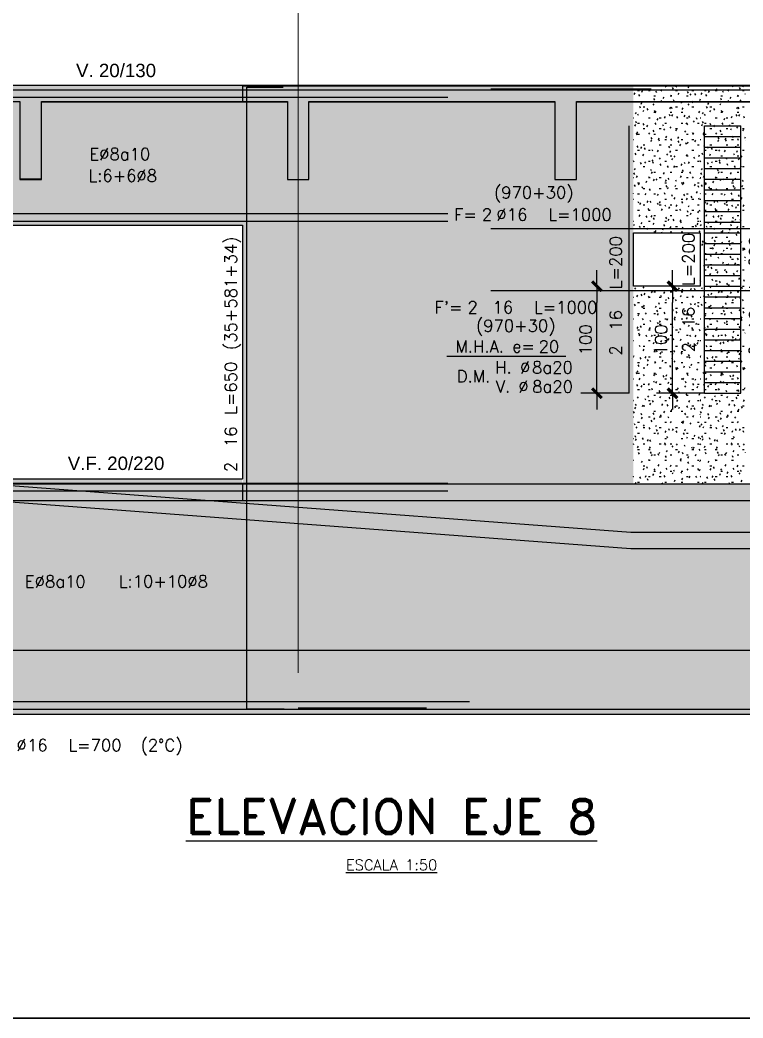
# Model space of a CAD drawing. Extents: x -58 to 5689, y 66 to 4123.
# Drawn here: x 1334 to 2010, y 68 to 1001 of the extents above; entities that cross this region are included whole.
import ezdxf
from ezdxf.enums import TextEntityAlignment as Align

# ---------------------------------------------------------------- set-up
doc = ezdxf.new("R2010")
doc.units = 0
doc.header["$LTSCALE"] = 30
doc.header["$MEASUREMENT"] = 0
doc.layers.get('0').update_dxf_attribs({"linetype": 'CONTINUOUS'})
doc.layers.add('EJE8$0$RLA-ACHURADO', color=30, linetype='CONTINUOUS', transparency=0.7)
for name, color, linetype, lineweight in [('EJE8$0$RLA-CONTORNO', 30, 'CONTINUOUS', 25), ('EJE8$0$RLA-EJES', 1, 'CONTINUOUS', 9), ('EJE8$0$RLA-TEXTOS-1', 9, 'CONTINUOUS', 9), ('EJE8$0$RLA-TITULO', 6, 'CONTINUOUS', 25)]:
    doc.layers.add(name, color=color, linetype=linetype, lineweight=lineweight)
for name, color, linetype in [('EJE8$0$RLA-FE', 7, 'CONTINUOUS'), ('EJE8$0$RLA-TEXTOS-FE', 9, 'CONTINUOUS'), ('EJE8$0$TEXTOS-FE', 9, 'CONTINUOUS'), ('EJE8$0$TEXTOS1', 9, 'CONTINUOUS'), ('RLA-FORMATO', 7, 'CONTINUOUS')]:
    doc.layers.add(name, color=color, linetype=linetype)
doc.styles.add('EJE8$0$Arial_2', font='arial.ttf', dxfattribs={"height": 12.5})
doc.styles.add('EJE8$0$RomanD', font='romand__.ttf', dxfattribs={"height": 32.5})
doc.styles.add('EJE8$0$RomanD_1', font='romand__.ttf', dxfattribs={"height": 10})
doc.styles.add('EJE8$0$ROMANS', font='romans.shx', dxfattribs={"height": 11.25})
doc.dimstyles.new('EJE8$0$ING50', dxfattribs={"dimscale": 50, "dimtxt": 0.27, "dimasz": 0.3, "dimexe": 0, "dimexo": 0, "dimgap": 0.1, "dimtad": 1, "dimdec": 1, "dimzin": 12, "dimdsep": 46, "dimtxsty": 'EJE8$0$ROMANS', "dimblk": 'EJE8$0$TICK1', "dimblk1": 'EJE8$0$TICK1', "dimblk2": 'EJE8$0$TICK1', "dimcen": 0.09, "dimclrd": 2, "dimclre": 1, "dimclrt": 3, "dimadec": 0, "dimazin": 0, "dimtfac": 1, "dimtdec": 0, "dimtix": 1, "dimtmove": 2, "dimatfit": 3, "dimldrblk": 'EJE8$0$TICK1', "dimfxl": 0, "dimfxlon": 1, "dimtolj": 1, "dimtzin": 0, "dimarcsym": 0})
pattern_1 = [(0, (-1384.834, -1595.194), (20.32, 5.08), [1.676, -13.564, 1.676, -13.564, -81.28]), (0, (-1384.834, -1595.194), (20.32, 5.08), [-30.48, 1.676, -28.804, 1.676, -13.564, -35.56]), (0, (-1384.834, -1595.194), (20.32, 5.08), [-76.2, 1.676, -8.484, 1.676, -23.724]), (120, (-1377.214, -1592.654), (-14.559409, 15.057636), [1.676, -13.564, 1.676, -13.564, -81.28]), (120, (-1377.214, -1592.654), (-14.559409, 15.057636), [-30.48, 1.676, -28.804, 1.676, -13.564, -35.56]), (120, (-1377.214, -1592.654), (-14.559409, 15.057636), [-76.2, 1.676, -8.484, 1.676, -23.724]), (240, (-1374.674, -1582.494), (-5.760591, -20.137636), [1.676, -13.564, 1.676, -13.564, -81.28]), (240, (-1374.674, -1582.494), (-5.760591, -20.137636), [-30.48, 1.676, -28.804, 1.676, -13.564, -35.56]), (240, (-1374.674, -1582.494), (-5.760591, -20.137636), [-76.2, 1.676, -8.484, 1.676, -23.724])]
pattern_2 = [(0, (-1019.5963, -1595.194), (20.32, 5.08), [1.676, -13.564, 1.676, -13.564, -81.28]), (0, (-1019.5963, -1595.194), (20.32, 5.08), [-30.48, 1.676, -28.804, 1.676, -13.564, -35.56]), (0, (-1019.5963, -1595.194), (20.32, 5.08), [-76.2, 1.676, -8.484, 1.676, -23.724]), (120, (-1011.9763, -1592.654), (-14.55941, 15.057636), [1.676, -13.564, 1.676, -13.564, -81.28]), (120, (-1011.9763, -1592.654), (-14.55941, 15.057636), [-30.48, 1.676, -28.804, 1.676, -13.564, -35.56]), (120, (-1011.9763, -1592.654), (-14.55941, 15.057636), [-76.2, 1.676, -8.484, 1.676, -23.724]), (240, (-1009.4363, -1582.494), (-5.76059, -20.137636), [1.676, -13.564, 1.676, -13.564, -81.28]), (240, (-1009.4363, -1582.494), (-5.76059, -20.137636), [-30.48, 1.676, -28.804, 1.676, -13.564, -35.56]), (240, (-1009.4363, -1582.494), (-5.76059, -20.137636), [-76.2, 1.676, -8.484, 1.676, -23.724])]

# ---------------------------------------------------------------- blocks, each defined once
blk = doc.blocks.new('*U84')
at = {"layer": 'EJE8$0$RLA-FE'}
for p, q in [((0, 0), (1118.21, 0)), ((1118.21, 0), (1168.21, 0)), ((1168.21, 0), (1200, 0)), ((1200, 0), (1200, 0))]:
    blk.add_line(p, q, dxfattribs=at)
at = {"layer": 'EJE8$0$RLA-FE', "color": 3, "style": 'EJE8$0$ROMANS', "flags": 8}
for tag, p in [('F=', (272.77, 18.78)), ('NUM', (287.18, 18.78))]:
    blk.add_attdef(tag, text='', height=11.25, dxfattribs=at).set_placement(p, align=Align.RIGHT)
at = {"layer": 'EJE8$0$RLA-FE', "color": 3, "style": 'EJE8$0$ROMANS'}
for tag, p, flags in [('PHI', (291.08, 18.99), 14), ('DIAM', (300.93, 18.78), 12), ('MINUS', (322.95, 18.78), 13), ('MARK', (336.34, 18.78), 13), ('TEXTO_FE1', (339.64, 18.78), 8), ('TEXTO_FE2', (407.17, 18.8), 8), ('TIPO', (598.8, -75.78), 13), ('NVECES', (584.93, -94.72), 13), ('NUMFE', (588.86, -114.48), 13), ('CAPA', (597.06, -133.6), 13), ('DESPLAZA', (278.34, -151.59), 13), ('ESPACIO', (284.39, -169.95), 13), ('CANT', (298.23, -188.75), 13)]:
    blk.add_attdef(tag, p, '', height=11.25, dxfattribs=dict(at, flags=flags))
blk = doc.blocks.new('*U85')
at = {"layer": 'EJE8$0$RLA-FE'}
for q in [(0, 0), (888.21, 0)]:
    blk.add_line((0, 0), q, dxfattribs=at)
at = {"layer": 'EJE8$0$RLA-FE', "color": 3, "style": 'EJE8$0$ROMANS'}
for tag, p, flags in [('PHI', (411.74, 7.54), 14), ('DIAM', (421.6, 7.32), 12), ('MINUS', (443.62, 7.32), 13), ('MARK', (457.01, 7.32), 13), ('TEXTO_FE1', (460.31, 7.32), 8), ('TEXTO_FE2', (527.83, 7.34), 8), ('TIPO', (483.8, -75.78), 13), ('NVECES', (469.93, -94.72), 13), ('NUMFE', (473.86, -114.48), 13), ('CAPA', (482.06, -133.6), 13), ('DESPLAZA', (278.34, -151.59), 13), ('ESPACIO', (284.39, -169.95), 13), ('CANT', (298.23, -188.75), 13)]:
    blk.add_attdef(tag, p, '', height=11.25, dxfattribs=dict(at, flags=flags))
at = {"layer": 'EJE8$0$RLA-FE', "color": 3, "style": 'EJE8$0$ROMANS', "flags": 8}
for tag, p in [('F=', (393.44, 7.32)), ('NUM', (407.85, 7.32))]:
    blk.add_attdef(tag, text='', height=11.25, dxfattribs=at).set_placement(p, align=Align.RIGHT)
blk = doc.blocks.new('*U86')
at = {"layer": 'EJE8$0$RLA-FE', "color": 6}
blk.add_line((0, 1), (150, 1), dxfattribs=at)
at = {"layer": 'EJE8$0$RLA-FE', "color": 3, "style": 'EJE8$0$ROMANS', "flags": 8}
for tag, p in [('(', (60.66, 9.14)), ('EMP', (79.68, 9.14)), (')', (98.99, 9.14))]:
    blk.add_attdef(tag, text='', height=11.25, dxfattribs=at).set_placement(p, align=Align.CENTER)
blk = doc.blocks.new('*U88')
at = {"layer": 'EJE8$0$RLA-FE'}
for p, q in [((0, 0), (1088.21, 0)), ((1088.21, 0), (1138.21, 0)), ((1138.21, 0), (1170, 0)), ((1170, 0), (1170, 0))]:
    blk.add_line(p, q, dxfattribs=at)
at = {"layer": 'EJE8$0$RLA-FE', "color": 3, "style": 'EJE8$0$ROMANS', "flags": 8}
for tag, p in [('F=', (167.37, -25.3)), ('NUM', (181.78, -25.3))]:
    blk.add_attdef(tag, text='', height=11.25, dxfattribs=at).set_placement(p, align=Align.RIGHT)
at = {"layer": 'EJE8$0$RLA-FE', "color": 3, "style": 'EJE8$0$ROMANS'}
for tag, p, flags in [('PHI', (185.67, -25.08), 12), ('DIAM', (195.53, -25.3), 12), ('MINUS', (217.55, -25.3), 13), ('MARK', (230.94, -25.3), 13), ('TEXTO_FE1', (234.24, -25.3), 8), ('TEXTO_FE2', (301.76, -25.28), 8), ('TIPO', (583.8, -57.92), 13), ('NVECES', (569.93, -76.86), 13), ('NUMFE', (573.86, -96.62), 13), ('CAPA', (582.06, -115.74), 13), ('DESPLAZA', (277.18, -134.17), 13), ('ESPACIO', (283.22, -152.53), 13), ('CANT', (297.06, -171.33), 13)]:
    blk.add_attdef(tag, p, '', height=11.25, dxfattribs=dict(at, flags=flags))
blk = doc.blocks.new('*U89')
at = {"layer": 'EJE8$0$RLA-FE'}
for p, q in [((0, 0), (1088.21, 0)), ((1088.21, 0), (1138.21, 0)), ((1138.21, 0), (1170, 0)), ((1170, 0), (1170, 0))]:
    blk.add_line(p, q, dxfattribs=at)
at = {"layer": 'EJE8$0$RLA-FE', "color": 3, "style": 'EJE8$0$ROMANS', "flags": 8}
for tag, p in [('F=', (432.23, 44.26)), ('NUM', (446.63, 44.26))]:
    blk.add_attdef(tag, text='', height=11.25, dxfattribs=at).set_placement(p, align=Align.RIGHT)
at = {"layer": 'EJE8$0$RLA-FE', "color": 3, "style": 'EJE8$0$ROMANS'}
for tag, p, flags in [('PHI', (450.53, 44.48), 14), ('DIAM', (460.39, 44.26), 12), ('MINUS', (482.4, 44.26), 13), ('MARK', (495.8, 44.26), 13), ('TEXTO_FE1', (499.1, 44.26), 8), ('TEXTO_FE2', (566.62, 44.28), 8), ('TIPO', (583.8, -75.78), 13), ('NVECES', (569.93, -94.72), 13), ('NUMFE', (573.86, -114.48), 13), ('CAPA', (582.06, -133.6), 13), ('DESPLAZA', (278.34, -151.59), 13), ('ESPACIO', (284.39, -169.95), 13), ('CANT', (298.23, -188.75), 13)]:
    blk.add_attdef(tag, p, '', height=11.25, dxfattribs=dict(at, flags=flags))
blk = doc.blocks.new('*U90')
at = {"layer": 'EJE8$0$RLA-FE'}
for p, q in [((0, 0), (1088.21, 0)), ((1088.21, 0), (1138.21, 0)), ((1138.21, 0), (1170, 0)), ((1170, 0), (1170, 0))]:
    blk.add_line(p, q, dxfattribs=at)
at = {"layer": 'EJE8$0$RLA-FE', "color": 3, "style": 'EJE8$0$ROMANS', "flags": 8}
for tag, p in [('F=', (167.87, -56.05)), ('NUM', (182.28, -56.05))]:
    blk.add_attdef(tag, text='', height=11.25, dxfattribs=at).set_placement(p, align=Align.RIGHT)
at = {"layer": 'EJE8$0$RLA-FE', "color": 3, "style": 'EJE8$0$ROMANS'}
for tag, p, flags in [('PHI', (186.18, -55.83), 12), ('DIAM', (196.03, -56.05), 12), ('MINUS', (218.05, -56.05), 13), ('MARK', (231.44, -56.05), 13), ('TEXTO_FE1', (234.75, -56.05), 8), ('TEXTO_FE2', (294.78, -56.03), 8), ('TIPO', (583.8, -57.92), 13), ('NVECES', (569.93, -76.86), 13), ('NUMFE', (573.86, -96.62), 13), ('CAPA', (582.06, -115.74), 13), ('DESPLAZA', (277.18, -134.17), 13), ('ESPACIO', (283.22, -152.53), 13), ('CANT', (297.06, -171.33), 13)]:
    blk.add_attdef(tag, p, '', height=11.25, dxfattribs=dict(at, flags=flags))
blk = doc.blocks.new('*U91')
at = {"layer": 'EJE8$0$RLA-FE'}
for p, q in [((0, 0), (1088.21, 0)), ((1088.21, 0), (1138.21, 0)), ((1138.21, 0), (1170, 0)), ((1170, 0), (1170, 0))]:
    blk.add_line(p, q, dxfattribs=at)
at = {"layer": 'EJE8$0$RLA-FE', "color": 3, "style": 'EJE8$0$ROMANS', "flags": 8}
for tag, p in [('F=', (299.2, -25.3)), ('NUM', (313.61, -25.3))]:
    blk.add_attdef(tag, text='', height=11.25, dxfattribs=at).set_placement(p, align=Align.RIGHT)
at = {"layer": 'EJE8$0$RLA-FE', "color": 3, "style": 'EJE8$0$ROMANS'}
for tag, p, flags in [('PHI', (317.5, -25.08), 12), ('DIAM', (327.36, -25.3), 12), ('MINUS', (349.38, -25.3), 13), ('MARK', (362.77, -25.3), 13), ('TEXTO_FE1', (366.07, -25.3), 8), ('TEXTO_FE2', (433.59, -25.28), 8), ('TIPO', (583.8, -57.92), 13), ('NVECES', (569.93, -76.86), 13), ('NUMFE', (573.86, -96.62), 13), ('CAPA', (582.06, -115.74), 13), ('DESPLAZA', (277.18, -134.17), 13), ('ESPACIO', (283.22, -152.53), 13), ('CANT', (297.06, -171.33), 13)]:
    blk.add_attdef(tag, p, '', height=11.25, dxfattribs=dict(at, flags=flags))
blk = doc.blocks.new('*U92')
at = {"layer": 'EJE8$0$RLA-FE'}
for q in [(0, 0), (1088.21, 0)]:
    blk.add_line((0, 0), q, dxfattribs=at)
at = {"layer": 'EJE8$0$RLA-FE', "color": 3, "style": 'EJE8$0$ROMANS', "flags": 8}
for tag, p in [('F=', (493.44, -25.3)), ('NUM', (507.85, -25.3))]:
    blk.add_attdef(tag, text='', height=11.25, dxfattribs=at).set_placement(p, align=Align.RIGHT)
at = {"layer": 'EJE8$0$RLA-FE', "color": 3, "style": 'EJE8$0$ROMANS'}
for tag, p, flags in [('PHI', (511.74, -25.08), 12), ('DIAM', (521.6, -25.3), 12), ('MINUS', (543.62, -25.3), 13), ('MARK', (557.01, -25.3), 13), ('TEXTO_FE1', (560.31, -25.3), 8), ('TEXTO_FE2', (627.83, -25.28), 8), ('TIPO', (583.8, -57.92), 13), ('NVECES', (569.93, -76.86), 13), ('NUMFE', (573.86, -96.62), 13), ('CAPA', (582.06, -115.74), 13), ('DESPLAZA', (277.18, -134.17), 13), ('ESPACIO', (283.22, -152.53), 13), ('CANT', (297.06, -171.33), 13)]:
    blk.add_attdef(tag, p, '', height=11.25, dxfattribs=dict(at, flags=flags))
blk = doc.blocks.new('*U93')
at = {"layer": 'EJE8$0$RLA-FE', "color": 6}
blk.add_line((0, 1), (120, 1), dxfattribs=at)
at = {"layer": 'EJE8$0$RLA-FE', "color": 3, "style": 'EJE8$0$ROMANS', "flags": 8}
for tag, p in [('(', (45.66, 9.14)), ('EMP', (64.68, 9.14)), (')', (83.99, 9.14))]:
    blk.add_attdef(tag, text='', height=11.25, dxfattribs=at).set_placement(p, align=Align.CENTER)
blk = doc.blocks.new('*U96')
at = {"layer": 'EJE8$0$RLA-FE'}
for p, q in [((0, 0), (618.21, 0)), ((618.21, 0), (668.21, 0)), ((668.21, 0), (700, 0)), ((700, 0), (700, 0))]:
    blk.add_line(p, q, dxfattribs=at)
at = {"layer": 'EJE8$0$RLA-FE', "color": 3, "style": 'EJE8$0$ROMANS', "flags": 8}
for tag, p in [('F=', (258.44, -46.38)), ('NUM', (272.85, -46.38))]:
    blk.add_attdef(tag, text='', height=11.25, dxfattribs=at).set_placement(p, align=Align.RIGHT)
at = {"layer": 'EJE8$0$RLA-FE', "color": 3, "style": 'EJE8$0$ROMANS'}
for tag, p, flags in [('PHI', (276.74, -46.17), 12), ('DIAM', (286.6, -46.38), 12), ('MINUS', (308.62, -46.38), 13), ('MARK', (322.01, -46.38), 13), ('TEXTO_FE1', (325.31, -46.38), 8), ('TEXTO_FE2', (392.83, -46.37), 8), ('TIPO', (348.8, -57.92), 13), ('NVECES', (334.93, -76.86), 13), ('NUMFE', (338.86, -96.62), 13), ('CAPA', (347.06, -115.74), 13), ('DESPLAZA', (277.18, -134.17), 13), ('ESPACIO', (283.22, -152.53), 13), ('CANT', (297.06, -171.33), 13)]:
    blk.add_attdef(tag, p, '', height=11.25, dxfattribs=dict(at, flags=flags))
blk = doc.blocks.new('*U97')
at = {"layer": 'EJE8$0$RLA-FE'}
for p, q in [((0, 0), (1088.21, 0)), ((1088.21, 0), (1138.21, 0)), ((1138.21, 0), (1170, 0)), ((1170, 0), (1170, 0))]:
    blk.add_line(p, q, dxfattribs=at)
at = {"layer": 'EJE8$0$RLA-FE', "color": 3, "style": 'EJE8$0$ROMANS'}
for tag, p, flags in [('TEXTO_FE2', (549.62, 61.96), 8), ('PHI', (570.78, 41.68), 14), ('DIAM', (580.64, 41.47), 12), ('MINUS', (602.66, 41.47), 13), ('TEXTO_FE1', (608.89, 41.47), 8), ('MARK', (616.05, 41.47), 13), ('TIPO', (583.8, -75.78), 13), ('NVECES', (569.93, -94.72), 13), ('NUMFE', (573.86, -114.48), 13), ('CAPA', (582.06, -133.6), 13), ('DESPLAZA', (278.34, -151.59), 13), ('ESPACIO', (284.39, -169.95), 13), ('CANT', (298.23, -188.75), 13)]:
    blk.add_attdef(tag, p, '', height=11.25, dxfattribs=dict(at, flags=flags))
at = {"layer": 'EJE8$0$RLA-FE', "color": 3, "style": 'EJE8$0$ROMANS', "flags": 8}
for tag, p in [('F=', (552.48, 41.47)), ('NUM', (566.89, 41.47))]:
    blk.add_attdef(tag, text='', height=11.25, dxfattribs=at).set_placement(p, align=Align.RIGHT)
blk = doc.blocks.new('*U98')
at = {"layer": 'EJE8$0$RLA-FE'}
for p, q in [((0, 0), (1088.21, 0)), ((1088.21, 0), (1138.21, 0)), ((1138.21, 0), (1170, 0)), ((1170, 0), (1170, 0))]:
    blk.add_line(p, q, dxfattribs=at)
at = {"layer": 'EJE8$0$RLA-FE', "color": 3, "style": 'EJE8$0$ROMANS'}
for tag, p, flags in [('TEXTO_FE2', (191.46, 60.64), 8), ('PHI', (226.25, 39.83), 14), ('DIAM', (236.1, 39.62), 12), ('MINUS', (258.12, 39.62), 13), ('MARK', (271.51, 39.62), 13), ('TEXTO_FE1', (274.81, 39.62), 8), ('TIPO', (583.8, -75.78), 13), ('NVECES', (569.93, -94.72), 13), ('NUMFE', (573.86, -114.48), 13), ('CAPA', (582.06, -133.6), 13), ('DESPLAZA', (278.34, -151.59), 13), ('ESPACIO', (284.39, -169.95), 13), ('CANT', (298.23, -188.75), 13)]:
    blk.add_attdef(tag, p, '', height=11.25, dxfattribs=dict(at, flags=flags))
at = {"layer": 'EJE8$0$RLA-FE', "color": 3, "style": 'EJE8$0$ROMANS', "flags": 8}
for tag, p in [('F=', (207.94, 39.62)), ('NUM', (222.35, 39.62))]:
    blk.add_attdef(tag, text='', height=11.25, dxfattribs=at).set_placement(p, align=Align.RIGHT)
blk = doc.blocks.new('*U103')
at = {"layer": 'EJE8$0$RLA-FE'}
for p, q in [((0, -35), (0, 0)), ((0, 0), (499.21, 0)), ((499.21, 0), (549.21, 0)), ((549.21, 0), (581, 0)), ((581, 0), (581, -34))]:
    blk.add_line(p, q, dxfattribs=at)
at = {"layer": 'EJE8$0$RLA-FE', "color": 3, "style": 'EJE8$0$ROMANS', "flags": 8}
for tag, p in [('F=', (216.57, 9.32)), ('NUM', (230.98, 9.32))]:
    blk.add_attdef(tag, text='', height=11.25, dxfattribs=at).set_placement(p, align=Align.RIGHT)
at = {"layer": 'EJE8$0$RLA-FE', "color": 3, "style": 'EJE8$0$ROMANS'}
for tag, p, flags in [('PHI', (234.87, 9.54), 14), ('DIAM', (244.73, 9.32), 12), ('MINUS', (266.75, 9.32), 13), ('TEXTO_FE1', (274.91, 9.32), 8), ('MARK', (280.14, 9.32), 13), ('TEXTO_FE2', (335.48, 9.34), 8), ('TIPO', (289.3, -75.78), 13), ('NVECES', (275.43, -94.72), 13), ('NUMFE', (279.36, -114.48), 13), ('CAPA', (287.56, -133.6), 13), ('DESPLAZA', (278.34, -151.59), 13), ('ESPACIO', (284.39, -169.95), 13), ('CANT', (298.23, -188.75), 13)]:
    blk.add_attdef(tag, p, '', height=11.25, dxfattribs=dict(at, flags=flags))
blk = doc.blocks.new('*U101')
at = {"layer": 'EJE8$0$TEXTOS1', "color": 5}
blk.add_line((-55.6, 0), (55.6, 0), dxfattribs=at)
at = {"layer": 'EJE8$0$TEXTOS-FE', "color": 9, "style": 'EJE8$0$ROMANS'}
for s, p in [('H. %%C', (5.91, -15.98)), ('D.M.', (-30.78, -24.35)), ('V. %%C', (5.39, -33.82))]:
    blk.add_text(s, height=11.25, dxfattribs=at).set_placement(p, align=Align.CENTER)
at = {"layer": 'EJE8$0$TEXTOS-FE', "color": 9, "style": 'EJE8$0$ROMANS', "flags": 12}
for tag, p in [('MALLA_2', (23.91, -16.08)), ('MALLA_3', (24.04, -33.98))]:
    blk.add_attdef(tag, p, '', height=11.25, dxfattribs=at)
at = {"layer": 'EJE8$0$TEXTOS1', "color": 9, "style": 'EJE8$0$ROMANS'}
blk.add_text('M.H.A. e=', height=11.25, dxfattribs=at).set_placement((-10.55, 3.6), align=Align.CENTER)
at = {"layer": 'EJE8$0$TEXTOS1', "color": 9, "style": 'EJE8$0$ROMANS', "flags": 12}
blk.add_attdef('ESPESOR', (30.06, 3.44), '', height=11.25, dxfattribs=at)
blk = doc.blocks.new('*U115')
at = {"layer": 'EJE8$0$RLA-FE'}
for q in [(0, 0), (888.21, 0)]:
    blk.add_line((0, 0), q, dxfattribs=at)
at = {"layer": 'EJE8$0$RLA-FE', "color": 3, "style": 'EJE8$0$ROMANS'}
for tag, p, flags in [('TEXTO_FE2', (3.04, 27.98), 8), ('PHI', (5.19, 7.54), 12), ('DIAM', (15.05, 7.32), 12), ('MINUS', (37.06, 7.32), 13), ('MARK', (50.46, 7.32), 13), ('TEXTO_FE1', (53.76, 7.32), 8), ('TIPO', (483.8, -57.92), 13), ('NVECES', (469.93, -76.86), 13), ('NUMFE', (473.86, -96.62), 13), ('CAPA', (482.06, -115.74), 13), ('DESPLAZA', (277.18, -134.17), 13), ('ESPACIO', (283.22, -152.53), 13), ('CANT', (297.06, -171.33), 13)]:
    blk.add_attdef(tag, p, '', height=11.25, dxfattribs=dict(at, flags=flags))
at = {"layer": 'EJE8$0$RLA-FE', "color": 3, "style": 'EJE8$0$ROMANS', "flags": 8}
for tag, p in [('F=', (-13.11, 7.32)), ('NUM', (1.29, 7.32))]:
    blk.add_attdef(tag, text='', height=11.25, dxfattribs=at).set_placement(p, align=Align.RIGHT)
blk = doc.blocks.new('*U114')
at = {"layer": 'EJE8$0$RLA-FE'}
for q in [(0, 0), (888.21, 0)]:
    blk.add_line((0, 0), q, dxfattribs=at)
at = {"layer": 'EJE8$0$RLA-FE', "color": 3, "style": 'EJE8$0$ROMANS', "flags": 8}
for tag, p in [('F=', (-26.51, -21.3)), ('NUM', (-12.1, -21.3))]:
    blk.add_attdef(tag, text='', height=11.25, dxfattribs=at).set_placement(p, align=Align.RIGHT)
at = {"layer": 'EJE8$0$RLA-FE', "color": 3, "style": 'EJE8$0$ROMANS'}
for tag, p, flags in [('PHI', (-8.2, -21.08), 14), ('DIAM', (1.65, -21.3), 12), ('MINUS', (23.67, -21.3), 13), ('MARK', (37.06, -21.3), 13), ('TEXTO_FE1', (40.36, -21.3), 8), ('TEXTO_FE2', (-13.79, -38.46), 8), ('TIPO', (483.8, -75.78), 13), ('NVECES', (469.93, -94.72), 13), ('NUMFE', (473.86, -114.48), 13), ('CAPA', (482.06, -133.6), 13), ('DESPLAZA', (278.34, -151.59), 13), ('ESPACIO', (284.39, -169.95), 13), ('CANT', (298.23, -188.75), 13)]:
    blk.add_attdef(tag, p, '', height=11.25, dxfattribs=dict(at, flags=flags))
blk = doc.blocks.new('*U109')
at = {"layer": 'EJE8$0$RLA-FE'}
for p, q in [((0, 0), (0, 0)), ((0, 0), (168.21, 0)), ((168.21, 0), (218.21, 0)), ((218.21, 0), (250, 0)), ((250, 0), (250, 0))]:
    blk.add_line(p, q, dxfattribs=at)
at = {"layer": 'EJE8$0$RLA-FE', "color": 3, "style": 'EJE8$0$ROMANS', "flags": 8}
for tag, p in [('F=', (33.44, 9.32)), ('NUM', (47.85, 9.32))]:
    blk.add_attdef(tag, text='', height=11.25, dxfattribs=at).set_placement(p, align=Align.RIGHT)
at = {"layer": 'EJE8$0$RLA-FE', "color": 3, "style": 'EJE8$0$ROMANS'}
for tag, p, flags in [('PHI', (51.74, 9.54), 14), ('DIAM', (61.6, 9.32), 12), ('MINUS', (83.62, 9.32), 13), ('MARK', (97.01, 9.32), 13), ('TEXTO_FE1', (100.31, 9.32), 8), ('TEXTO_FE2', (167.83, 9.34), 8), ('TIPO', (123.8, -75.78), 13), ('NVECES', (109.93, -94.72), 13), ('NUMFE', (113.86, -114.48), 13), ('CAPA', (122.06, -133.6), 13), ('DESPLAZA', (278.34, -151.59), 13), ('ESPACIO', (284.39, -169.95), 13), ('CANT', (298.23, -188.75), 13)]:
    blk.add_attdef(tag, p, '', height=11.25, dxfattribs=dict(at, flags=flags))
blk = doc.blocks.new('*U108')
at = {"layer": 'EJE8$0$RLA-FE'}
for p, q in [((0, 0), (0, 0)), ((0, 0), (168.21, 0)), ((168.21, 0), (218.21, 0)), ((218.21, 0), (250, 0)), ((250, 0), (250, 0))]:
    blk.add_line(p, q, dxfattribs=at)
at = {"layer": 'EJE8$0$RLA-FE', "color": 3, "style": 'EJE8$0$ROMANS', "text_generation_flag": 2, "flags": 8}
for tag, p in [('F=', (30.37, 19.04)), ('NUM', (44.78, 19.04))]:
    blk.add_attdef(tag, text='', height=11.25, rotation=180, dxfattribs=at).set_placement(p, align=Align.RIGHT)
at = {"layer": 'EJE8$0$RLA-FE', "color": 3, "style": 'EJE8$0$ROMANS', "text_generation_flag": 2}
for tag, p, flags in [('PHI', (48.68, 18.82), 14), ('DIAM', (58.53, 19.04), 12), ('MINUS', (80.55, 19.04), 13), ('MARK', (93.94, 19.04), 13), ('TEXTO_FE1', (97.24, 19.04), 8), ('TEXTO_FE2', (164.76, 19.02), 8)]:
    blk.add_attdef(tag, p, '', height=11.25, rotation=180, dxfattribs=dict(at, flags=flags))
at = {"layer": 'EJE8$0$RLA-FE', "color": 3, "style": 'EJE8$0$ROMANS', "flags": 13}
for tag, p in [('TIPO', (123.8, -75.78)), ('NVECES', (109.93, -94.72)), ('NUMFE', (113.86, -114.48)), ('CAPA', (122.06, -133.6)), ('DESPLAZA', (278.34, -151.59)), ('ESPACIO', (284.39, -169.95)), ('CANT', (298.23, -188.75))]:
    blk.add_attdef(tag, p, '', height=11.25, dxfattribs=at)
blk = doc.blocks.new('*U110')
at = {"layer": 'EJE8$0$RLA-FE'}
for p, q in [((0, 0), (0, 0)), ((0, 0), (168.21, 0)), ((168.21, 0), (218.21, 0)), ((218.21, 0), (250, 0)), ((250, 0), (250, 0))]:
    blk.add_line(p, q, dxfattribs=at)
at = {"layer": 'EJE8$0$RLA-FE', "color": 3, "style": 'EJE8$0$ROMANS', "text_generation_flag": 2, "flags": 8}
for tag, p in [('F=', (30.37, -6.84)), ('NUM', (44.78, -6.84))]:
    blk.add_attdef(tag, text='', height=11.25, rotation=180, dxfattribs=at).set_placement(p, align=Align.RIGHT)
at = {"layer": 'EJE8$0$RLA-FE', "color": 3, "style": 'EJE8$0$ROMANS', "text_generation_flag": 2}
for tag, p, flags in [('PHI', (48.68, -7.06), 14), ('DIAM', (58.53, -6.84), 12), ('MINUS', (80.55, -6.84), 13), ('MARK', (93.94, -6.84), 13), ('TEXTO_FE1', (97.24, -6.84), 8), ('TEXTO_FE2', (164.76, -6.86), 8)]:
    blk.add_attdef(tag, p, '', height=11.25, rotation=180, dxfattribs=dict(at, flags=flags))
at = {"layer": 'EJE8$0$RLA-FE', "color": 3, "style": 'EJE8$0$ROMANS', "flags": 13}
for tag, p in [('TIPO', (123.8, -75.78)), ('NVECES', (109.93, -94.72)), ('NUMFE', (113.86, -114.48)), ('CAPA', (122.06, -133.6)), ('DESPLAZA', (278.34, -151.59)), ('ESPACIO', (284.39, -169.95)), ('CANT', (298.23, -188.75))]:
    blk.add_attdef(tag, p, '', height=11.25, dxfattribs=at)
blk = doc.blocks.new('EJE8$0$TICK1')
at = {"color": 2}
for points in [[(0, 0), (-1, 0)], [(0, 0), (1, 0)]]:
    blk.add_lwpolyline(points, dxfattribs=at)
at = {"color": 2, "const_width": 0.2}
blk.add_lwpolyline([(-0.3, -0.3), (0.3, 0.3)], dxfattribs=at)
blk = doc.blocks.new('*D116')
at = {"layer": 'EJE8$0$RLA-FE', "color": 2, "lineweight": -2, "transparency": 16777216}
blk.add_line((-1044.77, -697), (-1044.77, -627), dxfattribs=at)
at = {"layer": 'EJE8$0$RLA-FE', "color": 2, "lineweight": -2, "transparency": 16777216, "xscale": 15, "yscale": 15, "zscale": 15}
for p, rotation in [((-1044.77, -612), 90), ((-1044.77, -712), 270)]:
    blk.add_blockref('EJE8$0$TICK1', p, dxfattribs=dict(at, rotation=rotation))
at = {"layer": 'EJE8$0$RLA-FE', "color": 3, "transparency": 16777216, "insert": (-1055.39, -662), "char_height": 11.25, "attachment_point": 5, "rotation": 90, "style": 'EJE8$0$ROMANS'}
blk.add_mtext('\\A1;100', dxfattribs=at)
blk = doc.blocks.new('*D117')
at = {"layer": 'EJE8$0$RLA-FE', "color": 2, "lineweight": -2, "transparency": 16777216}
blk.add_line((-1115.27, -697), (-1115.27, -627), dxfattribs=at)
at = {"layer": 'EJE8$0$RLA-FE', "color": 2, "lineweight": -2, "transparency": 16777216, "xscale": 15, "yscale": 15, "zscale": 15}
for p, rotation in [((-1115.27, -612), 90), ((-1115.27, -712), 270)]:
    blk.add_blockref('EJE8$0$TICK1', p, dxfattribs=dict(at, rotation=rotation))
at = {"layer": 'EJE8$0$RLA-FE', "color": 3, "transparency": 16777216, "insert": (-1125.89, -662), "char_height": 11.25, "attachment_point": 5, "rotation": 90, "style": 'EJE8$0$ROMANS'}
blk.add_mtext('\\A1;100', dxfattribs=at)
blk = doc.blocks.new('EJE8')
at = {"layer": 'EJE8$0$RLA-ACHURADO'}
h = blk.add_hatch(dxfattribs=at)
h.set_pattern_fill('SAND - DENSE', color=256, style=0, pattern_type=2)
h.set_pattern_definition(pattern_1)
h.paths.add_polyline_path([(-1446.4, -555), (-1446.4, -424.47), (-2343.85, -424.47), (-2343.85, -555)])
h = blk.add_hatch(dxfattribs=at)
h.set_pattern_fill('SAND - DENSE', color=256, style=0, pattern_type=2)
h.set_pattern_definition(pattern_1)
h.paths.add_polyline_path([(-1081.27, -797), (-1081.27, -425), (-1446.51, -425), (-1446.51, -797)])
h = blk.add_hatch(dxfattribs=at)
h.set_pattern_fill('SAND - DENSE', color=256, style=0, pattern_type=2)
h.set_pattern_definition(pattern_2)
h.paths.add_polyline_path([(-1018.77, -424.47), (-1018.77, -562), (-1081.27, -562), (-1081.27, -424.47)])
h = blk.add_hatch(dxfattribs=at)
h.set_pattern_fill('SAND - DENSE', color=256, style=0, pattern_type=2)
h.set_pattern_definition([(0, (-957.0963, -1595.194), (20.32, 5.08), [1.676, -13.564, 1.676, -13.564, -81.28]), (0, (-957.0963, -1595.194), (20.32, 5.08), [-30.48, 1.676, -28.804, 1.676, -13.564, -35.56]), (0, (-957.0963, -1595.194), (20.32, 5.08), [-76.2, 1.676, -8.484, 1.676, -23.724]), (120, (-949.4763, -1592.654), (-14.55941, 15.057636), [1.676, -13.564, 1.676, -13.564, -81.28]), (120, (-949.4763, -1592.654), (-14.55941, 15.057636), [-30.48, 1.676, -28.804, 1.676, -13.564, -35.56]), (120, (-949.4763, -1592.654), (-14.55941, 15.057636), [-76.2, 1.676, -8.484, 1.676, -23.724]), (240, (-946.9363, -1582.494), (-5.76059, -20.137636), [1.676, -13.564, 1.676, -13.564, -81.28]), (240, (-946.9363, -1582.494), (-5.76059, -20.137636), [-30.48, 1.676, -28.804, 1.676, -13.564, -35.56]), (240, (-946.9363, -1582.494), (-5.76059, -20.137636), [-76.2, 1.676, -8.484, 1.676, -23.724])])
h.paths.add_polyline_path([(-976.77, -797), (-976.77, -425), (-1018.77, -425), (-1018.77, -797)])
h = blk.add_hatch(dxfattribs=at)
h.set_pattern_fill('SAND - DENSE', color=256, style=0, pattern_type=2)
h.set_pattern_definition([(0, (-1384.834, -439.505), (20.32, 0.028), [1.676, -13.564, 1.676, -13.564, -81.28]), (0, (-1384.834, -439.505), (20.32, 0.028), [-30.48, 1.676, -28.804, 1.676, -13.564, -35.56]), (0, (-1384.834, -439.505), (20.32, 0.028), [-76.2, 1.676, -8.484, 1.676, -23.724]), (179.455, (-1377.214, -439.491), (-14.5598739844, 0.0824958117), [0.838, -6.782, 0.838, -6.782, -40.642]), (179.455, (-1377.214, -439.491), (-14.5598739844, 0.0824958117), [-15.241, 0.838, -14.402, 0.838, -6.782, -17.781]), (179.455, (-1377.214, -439.491), (-14.5598739844, 0.0824958117), [-38.102, 0.838, -4.242, 0.838, -11.862]), (180.545, (-1374.674, -439.435), (-5.7602067108, -0.1107955282), [0.838, -6.782, 0.838, -6.782, -40.642]), (180.545, (-1374.674, -439.435), (-5.7602067108, -0.1107955282), [-15.241, 0.838, -14.402, 0.838, -6.782, -17.781]), (180.545, (-1374.674, -439.435), (-5.7602067108, -0.1107955282), [-38.102, 0.838, -4.242, 0.838, -11.862])])
h.paths.add_polyline_path([(-1761.01, -439.75), (-1654.51, -439.75), (-1654.51, -439.47), (-1884.51, -439.47), (-1884.51, -439.75)], flags=0)
h.paths.add_polyline_path([(-1926.51, -439.75), (-1904.51, -439.75), (-1904.51, -439.47), (-2134.51, -439.47), (-2134.51, -439.75), (-1986.51, -439.75)], flags=0)
h.paths.add_polyline_path([(-654.52, -439.75), (-654.52, -439.47), (-884.52, -439.47), (-884.52, -439.75), (-727.67, -439.75)], flags=0)
h.paths.add_polyline_path([(-528.02, -439.75), (-404.52, -439.75), (-404.52, -439.47), (-634.52, -439.47), (-634.52, -439.75)], flags=0)
h.paths.add_polyline_path([(-384.52, -439.75), (-259.52, -439.75), (-259.52, -439.47), (-384.52, -439.47)], flags=0)
h.paths.add_polyline_path([(-2154.51, -439.75), (-2154.51, -439.47), (-2409.52, -439.47), (-2409.52, -439.75), (-2272.59, -439.75)], flags=0)
h.paths.add_polyline_path([(-1384.52, -439.75), (-1154.52, -439.75), (-1154.52, -439.47), (-1384.52, -439.47)], flags=0)
h.paths.add_polyline_path([(-904.52, -439.75), (-904.52, -439.47), (-1134.52, -439.47), (-1134.52, -439.75), (-1028.02, -439.75)], flags=0)
h.paths.add_polyline_path([(-1446.51, -439.75), (-1404.52, -439.75), (-1404.52, -439.47), (-1634.51, -439.47), (-1634.51, -439.75), (-1511.02, -439.75)], flags=0)
h = blk.add_hatch(dxfattribs=at)
h.set_pattern_fill('SAND - DENSE', color=256, style=0, pattern_type=2)
h.set_pattern_definition(pattern_2)
h.paths.add_polyline_path([(-1018.77, -797), (-1018.77, -612), (-1081.27, -612), (-1081.27, -797)])
h = blk.add_hatch(dxfattribs=at)
h.set_pattern_fill('SAND - DENSE', color=256, style=0, pattern_type=2)
h.set_pattern_definition(pattern_1)
h.paths.add_polyline_path([(-1446.92, -797), (-1446.92, -792), (-2344.64, -792), (-2344.64, -797)])
h = blk.add_hatch(dxfattribs=at)
h.set_pattern_fill('SAND - DENSE', color=256, style=0, pattern_type=2)
h.set_pattern_definition(pattern_1)
h.paths.add_polyline_path([(-239.52, -812), (-239.52, -797), (-2429.52, -797), (-2429.52, -812), (-727.67, -812)], flags=0)
h = blk.add_hatch(dxfattribs=at)
h.set_pattern_fill('SAND - DENSE', color=256, style=0, pattern_type=2)
h.set_pattern_definition(pattern_1)
h.paths.add_polyline_path([(-2343.82, -952), (-259.52, -952), (-259.52, -812), (-2343.82, -812)])
h = blk.add_hatch(dxfattribs=at)
h.set_pattern_fill('SAND - DENSE', color=256, style=0, pattern_type=2)
h.set_pattern_definition(pattern_1)
h.paths.add_polyline_path([(-279.52, -1012), (-279.52, -952), (-2389.52, -952), (-2389.52, -1012), (-727.67, -1012)], flags=0)
at = {"layer": 'EJE8$0$RLA-CONTORNO'}
for p, q in [((-239.52, -424.47), (-2429.52, -424.47)), ((-259.52, -425), (-1446.51, -425)), ((-1446.51, -425), (-1446.51, -439.75)), ((-1884.51, -439.47), (-1654.51, -439.47)), ((-1654.51, -439.75), (-1686.51, -439.75)), ((-1654.51, -439.47), (-1654.51, -512.32)), ((-1634.51, -512.32), (-1634.51, -439.47)), ((-1634.51, -439.47), (-1404.52, -439.47)), ((-1446.51, -439.75), (-1634.51, -439.75)), ((-1404.52, -440.08), (-1634.51, -440.08)), ((-1446.51, -439.86), (-1446.51, -439.75)), ((-1404.52, -439.47), (-1404.52, -512.32)), ((-1384.52, -512.32), (-1384.52, -439.47)), ((-1384.52, -439.47), (-1154.52, -439.47)), ((-1154.52, -440.08), (-1384.52, -440.08)), ((-1154.52, -439.47), (-1154.52, -512.32)), ((-1134.52, -512.32), (-1134.52, -439.47)), ((-1134.52, -439.47), (-904.52, -439.47)), ((-904.52, -440.08), (-1134.52, -440.08)), ((-1654.51, -511.97), (-1634.51, -511.97)), ((-1634.51, -512.07), (-1654.51, -512.07)), ((-1654.51, -512.32), (-1634.51, -512.32)), ((-1404.52, -512.32), (-1384.52, -512.32)), ((-1154.52, -512.32), (-1134.52, -512.32)), ((-1686.51, -555), (-1446.51, -555)), ((-1446.51, -555), (-1446.51, -792)), ((-1686.51, -792), (-1446.51, -792)), ((-239.52, -797), (-2429.52, -797)), ((-1481.71, -812), (-1680.52, -797)), ((-1446.51, -797), (-1446.51, -812)), ((-2429.52, -812), (-239.52, -812)), ((-1680.52, -812), (-1083.76, -857)), ((-1083.76, -842), (-1481.57, -812)), ((-883.76, -842), (-1083.76, -842)), ((-1083.76, -857), (-883.76, -857)), ((-2389.52, -952), (-279.52, -952)), ((-279.52, -1012), (-2389.52, -1012))]:
    blk.add_line(p, q, dxfattribs=at)
blk.add_lwpolyline([(-1081.27, -562), (-1018.77, -562), (-1018.77, -612), (-1081.27, -612)], close=True, dxfattribs=at)
at = {"layer": 'EJE8$0$RLA-EJES'}
blk.add_line((-1394.52, -973.11), (-1394.52, -153.01), dxfattribs=at)
at = {"layer": 'EJE8$0$RLA-FE', "color": 1}
for p, q in [((-1014.77, -462), (-980.77, -462)), ((-1014.77, -472), (-980.77, -472)), ((-1014.77, -482), (-980.77, -482)), ((-1014.77, -492), (-980.77, -492)), ((-1014.77, -502), (-980.77, -502)), ((-1014.77, -512), (-980.77, -512)), ((-1014.77, -522), (-980.77, -522)), ((-1014.77, -532), (-980.77, -532)), ((-1014.77, -542), (-980.77, -542)), ((-1014.77, -552), (-980.77, -552)), ((-1014.77, -562), (-980.77, -562)), ((-1014.77, -572), (-980.77, -572)), ((-1014.77, -582), (-980.77, -582)), ((-1014.77, -592), (-980.77, -592)), ((-1014.77, -602), (-980.77, -602)), ((-1014.77, -612), (-980.77, -612)), ((-1014.77, -622), (-980.77, -622)), ((-1014.77, -632), (-980.77, -632)), ((-1014.77, -642), (-980.77, -642)), ((-1014.77, -652), (-980.77, -652)), ((-1014.77, -662), (-980.77, -662)), ((-1014.77, -672), (-980.77, -672)), ((-1014.77, -682), (-980.77, -682)), ((-1014.77, -692), (-980.77, -692)), ((-1014.77, -702), (-980.77, -702)), ((-1085.27, -712), (-1130.27, -712)), ((-1014.77, -712), (-1059.77, -712)), ((-1014.77, -712), (-980.77, -712))]:
    blk.add_line(p, q, dxfattribs=at)
ref = blk.add_blockref('*U101', (-1199.87, -677.36))
ref.add_attrib('ESPESOR', '20', (-1169.81, -673.92), dxfattribs={"layer": 'EJE8$0$TEXTOS1', "color": 9, "height": 11.25, "style": 'EJE8$0$ROMANS'})
ref.add_attrib('MALLA_2', '8a20', (-1175.96, -693.44), dxfattribs={"layer": 'EJE8$0$TEXTOS-FE', "color": 9, "height": 11.25, "style": 'EJE8$0$ROMANS'})
ref.add_attrib('MALLA_3', '8a20', (-1175.83, -711.34), dxfattribs={"layer": 'EJE8$0$TEXTOS-FE', "color": 9, "height": 11.25, "style": 'EJE8$0$ROMANS'})
at = {"layer": 'EJE8$0$RLA-FE'}
for name, p in [('*U89', (-2424.52, -435.47)), ('*U84', (-2264.52, -428.49)), ('*U85', (-1214.52, -428.49)), ('*U86', (-1214.52, -428.49)), ('*U90', (-2424.52, -544)), ('*U88', (-2424.52, -551.13)), ('*U97', (-2424.52, -796)), ('*U98', (-2424.51, -803)), ('*U91', (-2444.52, -1007)), ('*U92', (-1394.52, -1007)), ('*U93', (-1394.52, -1007))]:
    blk.add_blockref(name, p, dxfattribs=at)
ref = blk.add_blockref('*U103', (-1442.51, -1007), dxfattribs=dict(at, rotation=90))
ref.add_attrib('DIAM', '16', (-1451.83, -762.27), dxfattribs={"color": 3, "height": 11.25, "rotation": 90, "style": 'EJE8$0$ROMANS'})
ref.add_attrib('NUM', '2', dxfattribs={"color": 3, "height": 11.25, "rotation": 90, "style": 'EJE8$0$ROMANS'}).set_placement((-1451.83, -776.02), align=Align.RIGHT)
ref.add_attrib('TEXTO_FE1', 'L=650', (-1451.83, -732.09), dxfattribs={"color": 3, "height": 11.25, "rotation": 90, "style": 'EJE8$0$ROMANS'})
ref.add_attrib('TEXTO_FE2', '(35+581+34)', (-1451.85, -671.52), dxfattribs={"color": 3, "height": 11.25, "rotation": 90, "style": 'EJE8$0$ROMANS'})
ref = blk.add_blockref('*U110', (-1085.27, -712), dxfattribs=dict(at, xscale=-1, rotation=270))
ref.add_attrib('DIAM', '16', (1092.11, -653.47), dxfattribs={"color": 3, "extrusion": (0, 0, -1), "height": 11.25, "rotation": 270, "style": 'EJE8$0$ROMANS', "text_generation_flag": 2})
ref.add_attrib('NUM', '2', dxfattribs={"color": 3, "extrusion": (0, 0, -1), "height": 11.25, "rotation": 270, "style": 'EJE8$0$ROMANS', "text_generation_flag": 2}).set_placement((1092.11, -667.22), align=Align.RIGHT)
ref.add_attrib('TEXTO_FE1', 'L=200', (1092.11, -614.76), dxfattribs={"color": 3, "extrusion": (0, 0, -1), "height": 11.25, "rotation": 270, "style": 'EJE8$0$ROMANS', "text_generation_flag": 2})
ref = blk.add_blockref('*U109', (-1014.77, -712), dxfattribs=dict(at, rotation=90))
ref.add_attrib('DIAM', '16', (-1024.09, -650.4), dxfattribs={"color": 3, "height": 11.25, "rotation": 90, "style": 'EJE8$0$ROMANS'})
ref.add_attrib('NUM', '2', dxfattribs={"color": 3, "height": 11.25, "rotation": 90, "style": 'EJE8$0$ROMANS'}).set_placement((-1024.09, -664.15), align=Align.RIGHT)
ref.add_attrib('TEXTO_FE1', 'L=200', (-1024.09, -611.69), dxfattribs={"color": 3, "height": 11.25, "rotation": 90, "style": 'EJE8$0$ROMANS'})
ref = blk.add_blockref('*U108', (-980.77, -712), dxfattribs=dict(at, xscale=-1, rotation=270))
ref.add_attrib('DIAM', '16', (961.73, -653.47), dxfattribs={"color": 3, "extrusion": (0, 0, -1), "height": 11.25, "rotation": 270, "style": 'EJE8$0$ROMANS', "text_generation_flag": 2})
ref.add_attrib('NUM', '2', dxfattribs={"color": 3, "extrusion": (0, 0, -1), "height": 11.25, "rotation": 270, "style": 'EJE8$0$ROMANS', "text_generation_flag": 2}).set_placement((961.73, -667.22), align=Align.RIGHT)
ref.add_attrib('TEXTO_FE1', 'L=200', (961.73, -614.76), dxfattribs={"color": 3, "extrusion": (0, 0, -1), "height": 11.25, "rotation": 270, "style": 'EJE8$0$ROMANS', "text_generation_flag": 2})
ref = blk.add_blockref('*U115', (-1214.52, -558), dxfattribs=at)
ref.add_attrib('DIAM', '16', (-1199.47, -550.68), dxfattribs={"color": 3, "height": 11.25, "style": 'EJE8$0$ROMANS'})
ref.add_attrib('NUM', '2', dxfattribs={"color": 3, "height": 11.25, "style": 'EJE8$0$ROMANS'}).set_placement((-1213.23, -550.68), align=Align.RIGHT)
ref.add_attrib('TEXTO_FE1', 'L=1000', (-1160.76, -550.68), dxfattribs={"color": 3, "height": 11.25, "style": 'EJE8$0$ROMANS'})
ref.add_attrib('TEXTO_FE2', '(970+30)', (-1211.48, -530.02), dxfattribs={"color": 3, "height": 11.25, "style": 'EJE8$0$ROMANS'})
ref.add_attrib('PHI', '%%C', (-1209.33, -550.46), dxfattribs={"color": 3, "height": 11.25, "style": 'EJE8$0$ROMANS'})
ref.add_attrib('F=', 'F=', dxfattribs={"color": 3, "height": 11.25, "style": 'EJE8$0$ROMANS'}).set_placement((-1227.63, -550.68), align=Align.RIGHT)
ref = blk.add_blockref('*U114', (-1214.52, -616), dxfattribs=at)
ref.add_attrib('DIAM', '16', (-1212.87, -637.3), dxfattribs={"color": 3, "height": 11.25, "style": 'EJE8$0$ROMANS'})
ref.add_attrib('NUM', '2', dxfattribs={"color": 3, "height": 11.25, "style": 'EJE8$0$ROMANS'}).set_placement((-1226.62, -637.3), align=Align.RIGHT)
ref.add_attrib('TEXTO_FE1', 'L=1000', (-1174.16, -637.3), dxfattribs={"color": 3, "height": 11.25, "style": 'EJE8$0$ROMANS'})
ref.add_attrib('TEXTO_FE2', '(970+30)', (-1228.31, -654.46), dxfattribs={"color": 3, "height": 11.25, "style": 'EJE8$0$ROMANS'})
ref.add_attrib('F=', "F'=", dxfattribs={"color": 3, "height": 11.25, "style": 'EJE8$0$ROMANS'}).set_placement((-1241.03, -637.3), align=Align.RIGHT)
ref = blk.add_blockref('*U96', (-1934.52, -1000), dxfattribs=at)
ref.add_attrib('DIAM', '16', (-1647.92, -1046.38), dxfattribs={"color": 3, "height": 11.25, "style": 'EJE8$0$ROMANS'})
ref.add_attrib('TEXTO_FE1', 'L=700', (-1609.21, -1046.38), dxfattribs={"color": 3, "height": 11.25, "style": 'EJE8$0$ROMANS'})
ref.add_attrib('TEXTO_FE2', '(2°C)', (-1541.69, -1046.37), dxfattribs={"color": 3, "height": 11.25, "style": 'EJE8$0$ROMANS'})
ref.add_attrib('PHI', '%%C', (-1657.78, -1046.17), dxfattribs={"color": 3, "height": 11.25, "style": 'EJE8$0$ROMANS'})
at = {"layer": 'EJE8$0$RLA-TEXTOS-1', "char_height": 12.5, "attachment_point": 2, "line_spacing_factor": 0.941778, "style": 'EJE8$0$Arial_2'}
for s, insert, width in [('V. 20/130', (-1564.69, -404.13), 89.527), ('V.F. 20/220', (-1564.69, -771.13), 108.0446)]:
    blk.add_mtext(s, dxfattribs=dict(at, insert=insert, width=width))
at = {"layer": 'EJE8$0$RLA-TEXTOS-FE', "color": 9, "style": 'EJE8$0$ROMANS'}
for s, p in [('E%%C8a10', (-1561.19, -494.13)), ('L:6+6%%C8', (-1558.42, -514.27)), ('E%%C8a10', (-1621.5, -893.49)), ('L:10+10%%C8', (-1520.45, -893.34))]:
    blk.add_text(s, height=11.25, dxfattribs=at).set_placement(p, align=Align.CENTER)
at = {"layer": 'EJE8$0$RLA-TITULO', "insert": (-1307.18, -1091.09), "char_height": 32.5, "width": 521.6757, "attachment_point": 2, "line_spacing_factor": 1.146391, "style": 'EJE8$0$RomanD'}
blk.add_mtext('\\LELEVACION EJE 8', dxfattribs=at)
at = {"layer": 'EJE8$0$RLA-TITULO', "color": 3, "insert": (-1307.18, -1147.63), "char_height": 10, "width": 117.2956, "attachment_point": 2, "line_spacing_factor": 1.146391, "style": 'EJE8$0$RomanD_1'}
blk.add_mtext('\\LESCALA 1:50', dxfattribs=at)
at = {"layer": 'EJE8$0$RLA-FE'}
for p1, p2, picture, middle in [((-1085.27, -712), (-1085.27, -612), '*D117', (-1125.89, -662)), ((-1014.77, -712), (-1014.77, -612), '*D116', (-1055.39, -662))]:
    dim = blk.add_aligned_dim(p1=p1, p2=p2, distance=30, dimstyle='EJE8$0$ING50', dxfattribs=at)
    dim.commit()
    dim.dimension.update_dxf_attribs({"geometry": picture, "text_midpoint": middle})

msp = doc.modelspace()

# ---------------------------------------------------------------- linework, layer by layer
at = {"layer": 'RLA-FORMATO', "color": 6, "linetype": 'Continuous'}
for p, q in [((-58.1, 68.1), (5686.9, 68.1)), ((5686.9, 68.1), (426.9, 68.1))]:
    msp.add_line(p, q, dxfattribs=at)

# ---------------------------------------------------------------- block references
msp.add_blockref('EJE8', (2988.92, 1363.76))

doc.saveas('drawing.dxf')
